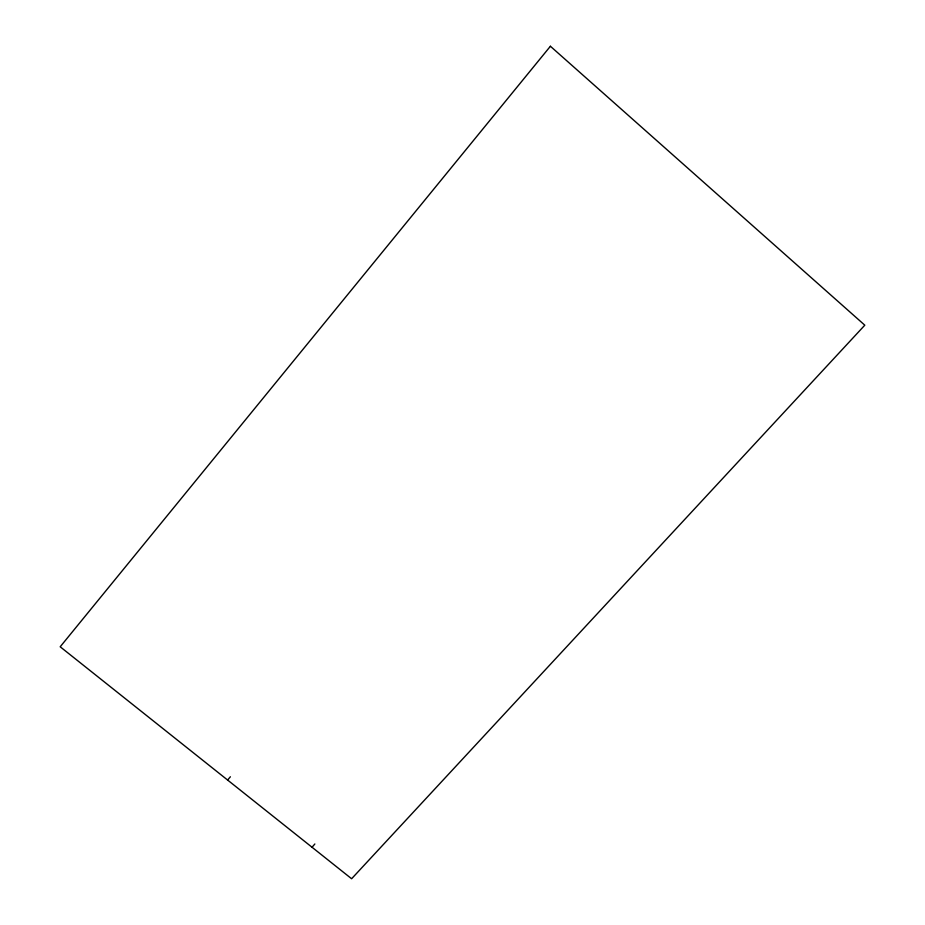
<?xml version="1.0" encoding="UTF-8"?>
<svg xmlns="http://www.w3.org/2000/svg" width="925" height="925" viewBox="0 0 925 925"><rect width="100%" height="100%" fill="white"/><g stroke="black" fill="none" stroke-linecap="round" stroke-linejoin="round"><path stroke-width="1.39" d="M227.608 780.041L230.394 776.769M312.049 847.254L314.858 843.982M550.398 46.25L60.194 646.783L351.616 878.75L864.806 325.184L550.398 46.25"/></g></svg>
